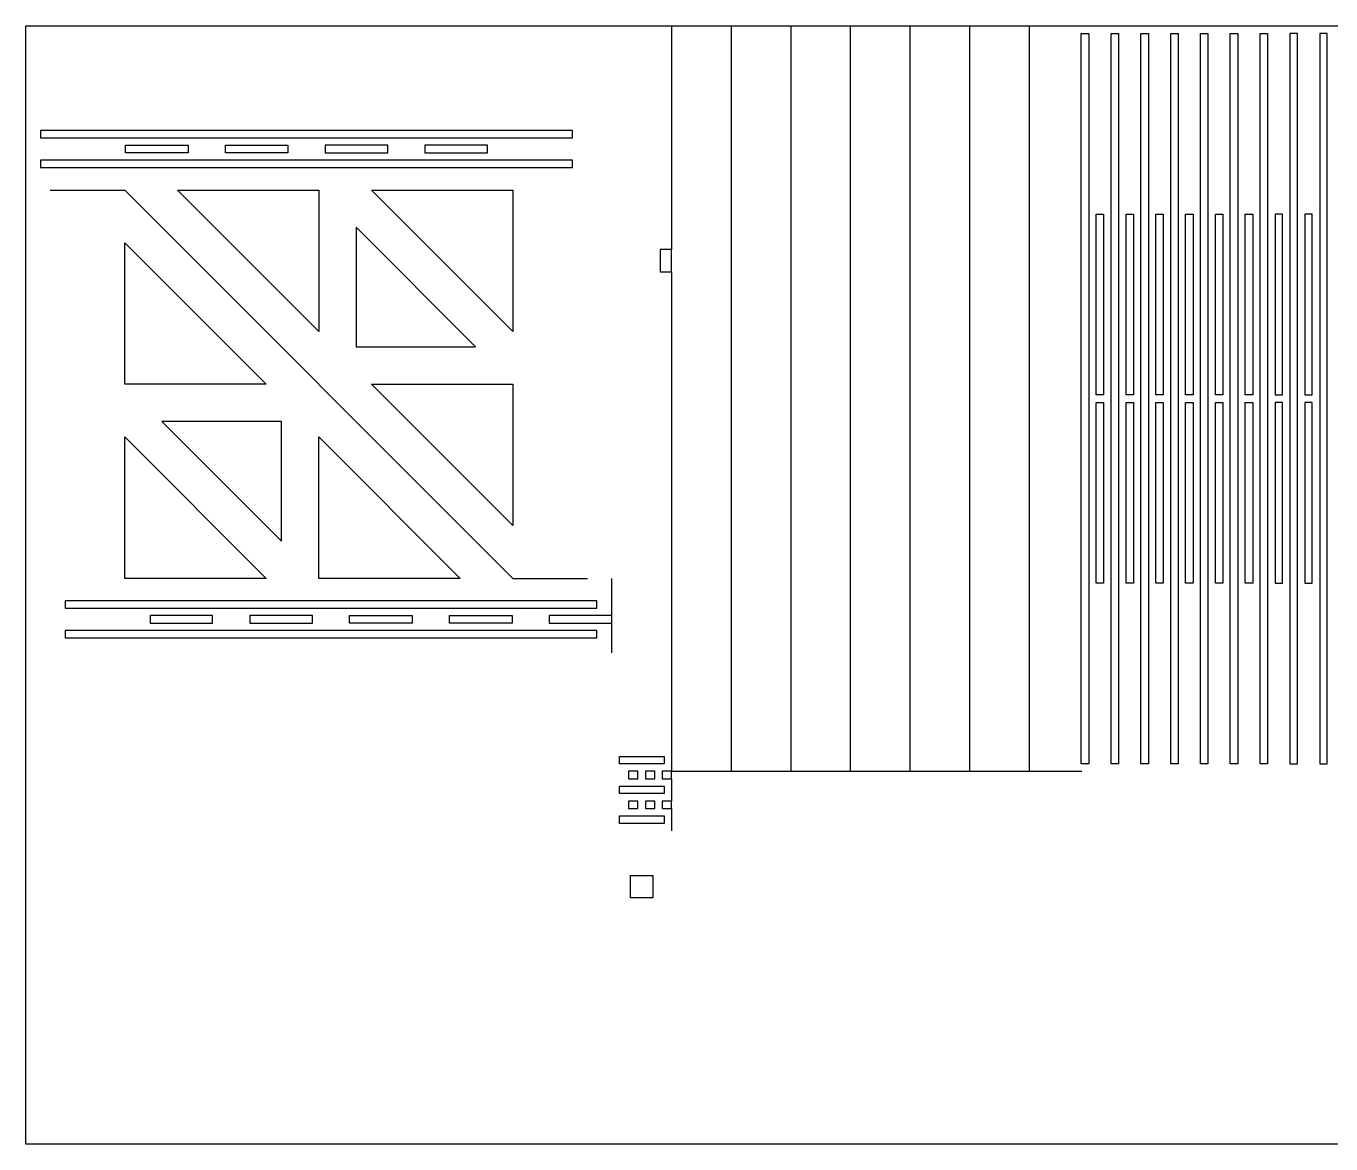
# Model space of a CAD drawing. Header units: millimetres. Extents: x 2961 to 4011, y 1422 to 1987.
# Drawn here: x 3311.4 to 3486.6, y 1837.2 to 1987.2 of the extents above; entities that cross this region are included whole.
import ezdxf

# ---------------------------------------------------------------- set-up
doc = ezdxf.new("R2010")
doc.units = ezdxf.units.MM
doc.layers.add('1 - Interna', color=3, linetype='Continuous')

msp = doc.modelspace()

# ---------------------------------------------------------------- linework, layer by layer
at = {"layer": '1 - Interna'}
for points in [[(3661.39, 1987.25), (3311.39, 1987.25), (3311.39, 1837.25), (3661.39, 1837.25)], [(3454.07, 1888.25), (3453.07, 1888.25), (3453.07, 1986.25), (3454.07, 1986.25)], [(3458.07, 1888.25), (3457.07, 1888.25), (3457.07, 1986.25), (3458.07, 1986.25)], [(3462.07, 1888.25), (3461.07, 1888.25), (3461.07, 1986.25), (3462.07, 1986.25)], [(3466.07, 1888.25), (3465.07, 1888.25), (3465.07, 1986.25), (3466.07, 1986.25)], [(3470.07, 1888.25), (3469.07, 1888.25), (3469.07, 1986.25), (3470.07, 1986.25)], [(3474.07, 1888.25), (3473.07, 1888.25), (3473.07, 1986.25), (3474.07, 1986.25)], [(3478.07, 1888.25), (3477.07, 1888.25), (3477.07, 1986.25), (3478.07, 1986.25)], [(3481.07, 1888.25), (3482.07, 1888.25), (3482.07, 1986.25), (3481.07, 1986.25)], [(3485.07, 1888.25), (3486.07, 1888.25), (3486.07, 1986.25), (3485.07, 1986.25)], [(3313.39, 1973.25), (3313.39, 1972.25), (3384.78, 1972.25), (3384.78, 1973.25)], [(3333.19, 1971.25), (3333.19, 1970.25), (3324.79, 1970.25), (3324.79, 1971.25)], [(3346.59, 1971.25), (3346.59, 1970.25), (3338.19, 1970.25), (3338.19, 1971.25)], [(3351.59, 1971.25), (3351.59, 1970.25), (3359.98, 1970.25), (3359.98, 1971.25)], [(3364.98, 1971.25), (3364.98, 1970.25), (3373.38, 1970.25), (3373.38, 1971.25)], [(3313.39, 1969.25), (3313.39, 1968.25), (3384.78, 1968.25), (3384.78, 1969.25)], [(3350.73, 1946.27), (3331.75, 1965.25), (3350.73, 1965.25)], [(3376.78, 1946.27), (3357.8, 1965.25), (3376.78, 1965.25)], [(3455.07, 1962), (3456.07, 1962), (3456.07, 1937.75), (3455.07, 1937.75)], [(3459.07, 1962), (3460.07, 1962), (3460.07, 1937.75), (3459.07, 1937.75)], [(3463.07, 1962), (3464.07, 1962), (3464.07, 1937.75), (3463.07, 1937.75)], [(3467.07, 1962), (3468.07, 1962), (3468.07, 1937.75), (3467.07, 1937.75)], [(3471.07, 1962), (3472.07, 1962), (3472.07, 1937.75), (3471.07, 1937.75)], [(3475.07, 1962), (3476.07, 1962), (3476.07, 1937.75), (3475.07, 1937.75)], [(3480.07, 1962), (3479.07, 1962), (3479.07, 1937.75), (3480.07, 1937.75)], [(3484.07, 1962), (3483.07, 1962), (3483.07, 1937.75), (3484.07, 1937.75)], [(3355.73, 1960.25), (3355.73, 1944.2), (3371.78, 1944.2)], [(3343.66, 1939.2), (3324.68, 1939.2), (3324.68, 1958.18)], [(3398.07, 1957.25), (3396.57, 1957.25), (3396.57, 1954.25), (3398.07, 1954.25)], [(3357.8, 1939.2), (3376.78, 1939.2), (3376.78, 1920.21)], [(3455.07, 1936.75), (3456.07, 1936.75), (3456.07, 1912.5), (3455.07, 1912.5)], [(3459.07, 1936.75), (3460.07, 1936.75), (3460.07, 1912.5), (3459.07, 1912.5)], [(3463.07, 1936.75), (3464.07, 1936.75), (3464.07, 1912.5), (3463.07, 1912.5)], [(3467.07, 1936.75), (3468.07, 1936.75), (3468.07, 1912.5), (3467.07, 1912.5)], [(3471.07, 1936.75), (3472.07, 1936.75), (3472.07, 1912.5), (3471.07, 1912.5)], [(3475.07, 1936.75), (3476.07, 1936.75), (3476.07, 1912.5), (3475.07, 1912.5)], [(3480.07, 1936.75), (3479.07, 1936.75), (3479.07, 1912.5), (3480.07, 1912.5)], [(3484.07, 1936.75), (3483.07, 1936.75), (3483.07, 1912.5), (3484.07, 1912.5)], [(3345.73, 1918.14), (3345.73, 1934.2), (3329.68, 1934.2)], [(3324.68, 1932.12), (3343.66, 1913.14), (3324.68, 1913.14)], [(3350.73, 1932.12), (3369.71, 1913.14), (3350.73, 1913.14)], [(3388.07, 1909.14), (3388.07, 1910.14), (3316.68, 1910.14), (3316.68, 1909.14)], [(3336.48, 1907.14), (3336.48, 1908.14), (3328.08, 1908.14), (3328.08, 1907.14)], [(3349.87, 1907.14), (3349.87, 1908.14), (3341.48, 1908.14), (3341.48, 1907.14)], [(3354.87, 1907.14), (3354.87, 1908.14), (3363.27, 1908.14), (3363.27, 1907.14)], [(3368.27, 1907.14), (3368.27, 1908.14), (3376.67, 1908.14), (3376.67, 1907.14)], [(3390.07, 1908.14), (3381.67, 1908.14), (3381.67, 1907.14), (3390.07, 1907.14)], [(3388.07, 1905.14), (3388.07, 1906.14), (3316.68, 1906.14), (3316.68, 1905.14)], [(3391.07, 1889.25), (3397.07, 1889.25), (3397.07, 1888.25), (3391.07, 1888.25)], [(3393.57, 1886.25), (3393.57, 1887.25), (3392.32, 1887.25), (3392.32, 1886.25)], [(3395.82, 1886.25), (3395.82, 1887.25), (3394.57, 1887.25), (3394.57, 1886.25)], [(3398.07, 1887.25), (3396.82, 1887.25), (3396.82, 1886.25), (3398.07, 1886.25)], [(3391.07, 1885.25), (3397.07, 1885.25), (3397.07, 1884.25), (3391.07, 1884.25)], [(3393.57, 1882.25), (3393.57, 1883.25), (3392.32, 1883.25), (3392.32, 1882.25)], [(3395.82, 1882.25), (3395.82, 1883.25), (3394.57, 1883.25), (3394.57, 1882.25)], [(3398.07, 1883.25), (3396.82, 1883.25), (3396.82, 1882.25), (3398.07, 1882.25)], [(3391.07, 1881.25), (3397.07, 1881.25), (3397.07, 1880.25), (3391.07, 1880.25)], [(3395.57, 1873.25), (3395.57, 1870.25), (3392.57, 1870.25), (3392.57, 1873.25)]]:
    msp.add_lwpolyline(points, close=True, dxfattribs=at)
for points in [[(3398.07, 1987.25), (3398.07, 1957.25)], [(3406.07, 1987.25), (3406.07, 1887.25)], [(3414.07, 1987.25), (3414.07, 1887.25)], [(3422.07, 1987.25), (3422.07, 1887.25)], [(3430.07, 1987.25), (3430.07, 1887.25)], [(3438.07, 1987.25), (3438.07, 1887.25)], [(3446.07, 1987.25), (3446.07, 1887.25)], [(3314.68, 1965.25), (3324.68, 1965.25), (3376.78, 1913.14), (3386.78, 1913.14)], [(3398.07, 1954.25), (3398.07, 1887.25)], [(3390.07, 1908.14), (3390.07, 1913.14)], [(3390.07, 1903.14), (3390.07, 1907.14)], [(3398.07, 1887.25), (3453.14, 1887.25)], [(3398.07, 1886.25), (3398.07, 1883.25)], [(3398.07, 1882.25), (3398.07, 1879.25)]]:
    msp.add_lwpolyline(points, dxfattribs=at)

doc.saveas('drawing.dxf')
